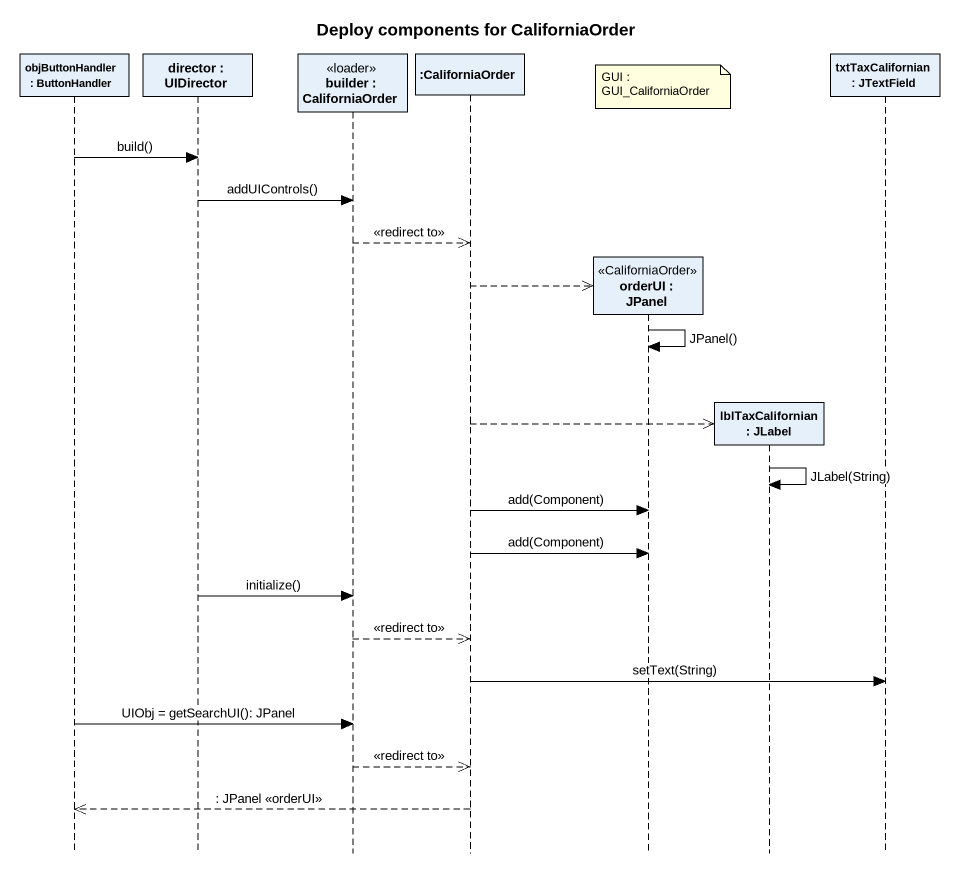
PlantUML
@startuml
title Deploy components for CaliforniaOrder
hide footbox
participant "objButtonHandler : ButtonHandler" as objButtonHandler
participant "director : UIDirector" as director
participant "builder : CaliforniaOrder" as builder <<loader>>
participant ":CaliforniaOrder" as CaliforniaOrder
participant "orderUI : JPanel" as orderUI <<CaliforniaOrder>>
participant "lblTaxCalifornian : JLabel" as lblTaxCalifornian
participant "txtTaxCalifornian : JTextField" as txtTaxCalifornian

note over orderUI : GUI : GUI_CaliforniaOrder
objButtonHandler -> director : build()
director -> builder : addUIControls()
builder -->> CaliforniaOrder : <<redirect to>>
CaliforniaOrder -->> orderUI **
orderUI -> orderUI : JPanel()
CaliforniaOrder -->> lblTaxCalifornian **
lblTaxCalifornian -> lblTaxCalifornian : JLabel(String)
CaliforniaOrder -> orderUI : add(Component)
CaliforniaOrder -> orderUI : add(Component)
director -> builder : initialize()
builder -->> CaliforniaOrder : <<redirect to>>
CaliforniaOrder -> txtTaxCalifornian : setText(String)
objButtonHandler -> builder : UIObj = getSearchUI(): JPanel
builder -->> CaliforniaOrder : <<redirect to>>
CaliforniaOrder -->> objButtonHandler : : JPanel <<orderUI>>
@enduml
